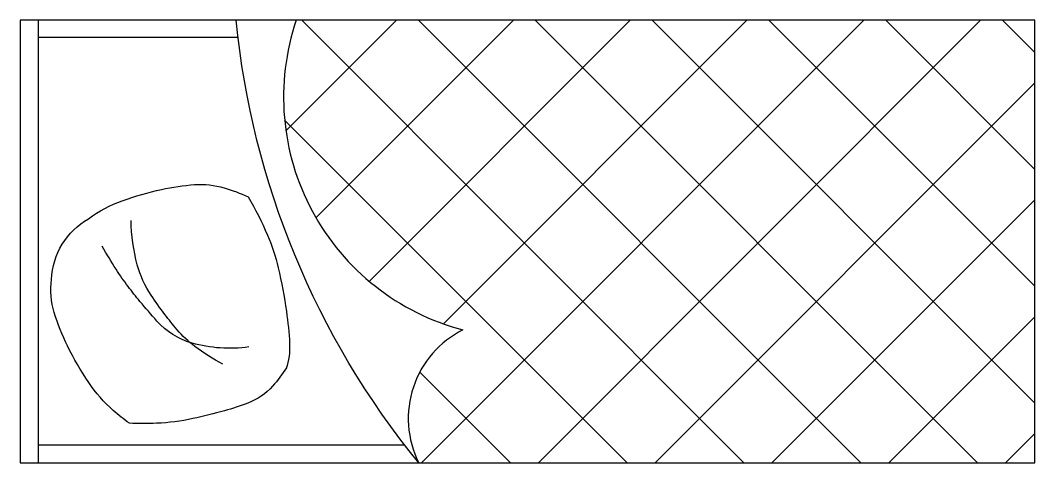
# Model space of a CAD drawing. Header units: millimetres. Extents: x -966.47 to -964.52, y 2734.33 to 2735.18.
import ezdxf

# ---------------------------------------------------------------- set-up
doc = ezdxf.new("R2010")
doc.units = ezdxf.units.MM
doc.header["$LTSCALE"] = 10
doc.layers.add('Móveis_camas', color=2, linetype='Continuous')

msp = doc.modelspace()

# ---------------------------------------------------------------- hatches: boundary and pattern name
at = {"layer": 'Móveis_camas'}
h = msp.add_hatch(dxfattribs=at)
h.set_pattern_fill('ANSI37', color=1, scale=0.05, style=0)
h.set_pattern_definition([(45, (-115.97059, 4.9783), (-0.1122532015, 0.1122532015), []), (135, (-115.97059, 4.9783), (-0.1122532015, -0.1122532015), [])])
h.paths.add_polyline_path([(-964.5217, 2734.3297), (-964.5217, 2735.1797), (-965.9412, 2735.1797, 0.434874), (-965.6207, 2734.5849, 0.414214), (-965.7058, 2734.3297)])

# ---------------------------------------------------------------- linework, layer by layer
for p, q in [((-966.4376, 2735.1797), (-966.4376, 2734.3297)), ((-966.0532, 2735.1466), (-966.4376, 2735.1466)), ((-966.4376, 2734.3637), (-965.7329, 2734.3637))]:
    msp.add_line(p, q, dxfattribs=at)
msp.add_lwpolyline([(-966.4717, 2734.3297), (-964.5217, 2734.3297), (-964.5217, 2735.1797), (-966.4717, 2735.1797)], close=True, dxfattribs=at)
for points in [[(-965.9412, 2735.1797, 0.434874), (-965.6207, 2734.5849, 0.414214), (-965.7058, 2734.3297, -0.147498), (-966.0568, 2735.1797)], [(-965.9601, 2734.5119, -0.040453), (-965.9866, 2734.4768, -0.121269), (-966.0341, 2734.4443, -0.020937), (-966.0792, 2734.4295, -0.015911), (-966.1399, 2734.4144, -0.04249), (-966.2097, 2734.4054, -0.020654), (-966.262, 2734.4054, -0.022056), (-966.2929, 2734.4301, -0.064376), (-966.3398, 2734.4835, -0.03352), (-966.3808, 2734.554, -0.039598), (-966.4064, 2734.6182, -0.109626), (-966.4117, 2734.6819, -0.257026), (-966.3403, 2734.7985, -0.075208), (-966.2756, 2734.833, -0.030275), (-966.2001, 2734.8546, -0.036967), (-966.1365, 2734.8639, -0.089016), (-966.0797, 2734.8578, -0.036988), (-966.0337, 2734.8405, -0.030345), (-965.9965, 2734.767, -0.04596), (-965.9759, 2734.7041, -0.01901), (-965.9601, 2734.6205, -0.025886), (-965.9541, 2734.5583, -0.088683), (-965.9604, 2734.5107, -0.020726)]]:
    msp.add_lwpolyline(points, format="xyb", dxfattribs=at)
at = {"layer": 'Móveis_camas', "color": 1}
for points in [[(-966.0821, 2734.5189, -0.040593), (-966.1363, 2734.5531, -0.055645), (-966.1704, 2734.5852, -0.015363), (-966.1937, 2734.6144, -0.01263), (-966.2201, 2734.6515, -0.082628), (-966.2467, 2734.7099, -0.061291), (-966.2588, 2734.7952)], [(-966.0324, 2734.552, -0.103492), (-966.1416, 2734.5595, -0.14369), (-966.2091, 2734.6018, -0.007817), (-966.2416, 2734.6396, -0.010698), (-966.2643, 2734.6681, -0.020146), (-966.2876, 2734.7014, -0.015912), (-966.314, 2734.7455)]]:
    msp.add_lwpolyline(points, format="xyb", dxfattribs=at)

doc.saveas('drawing.dxf')
